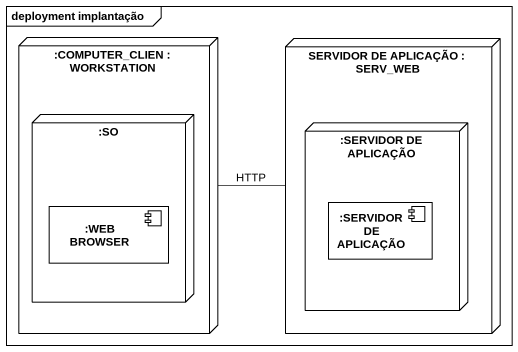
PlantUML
@startuml
mainframe deployment implantação
node ":COMPUTER_CLIEN : WORKSTATION" as COMPUTER_CLIEN {
  node ":SO" as SO {
    component ":WEB BROWSER" as WEB_BROWSER
  }
}
node "SERVIDOR DE APLICAÇÃO : SERV_WEB" as SERVIDOR_DE_APLICAÇÃO {
  node ":SERVIDOR DE APLICAÇÃO" as SERVIDOR_DE_APLICAÇÃO_2 {
    component ":SERVIDOR DE APLICAÇÃO" as SERVIDOR_DE_APLICAÇÃO_3
  }
}
COMPUTER_CLIEN -right- SERVIDOR_DE_APLICAÇÃO : HTTP
@enduml
